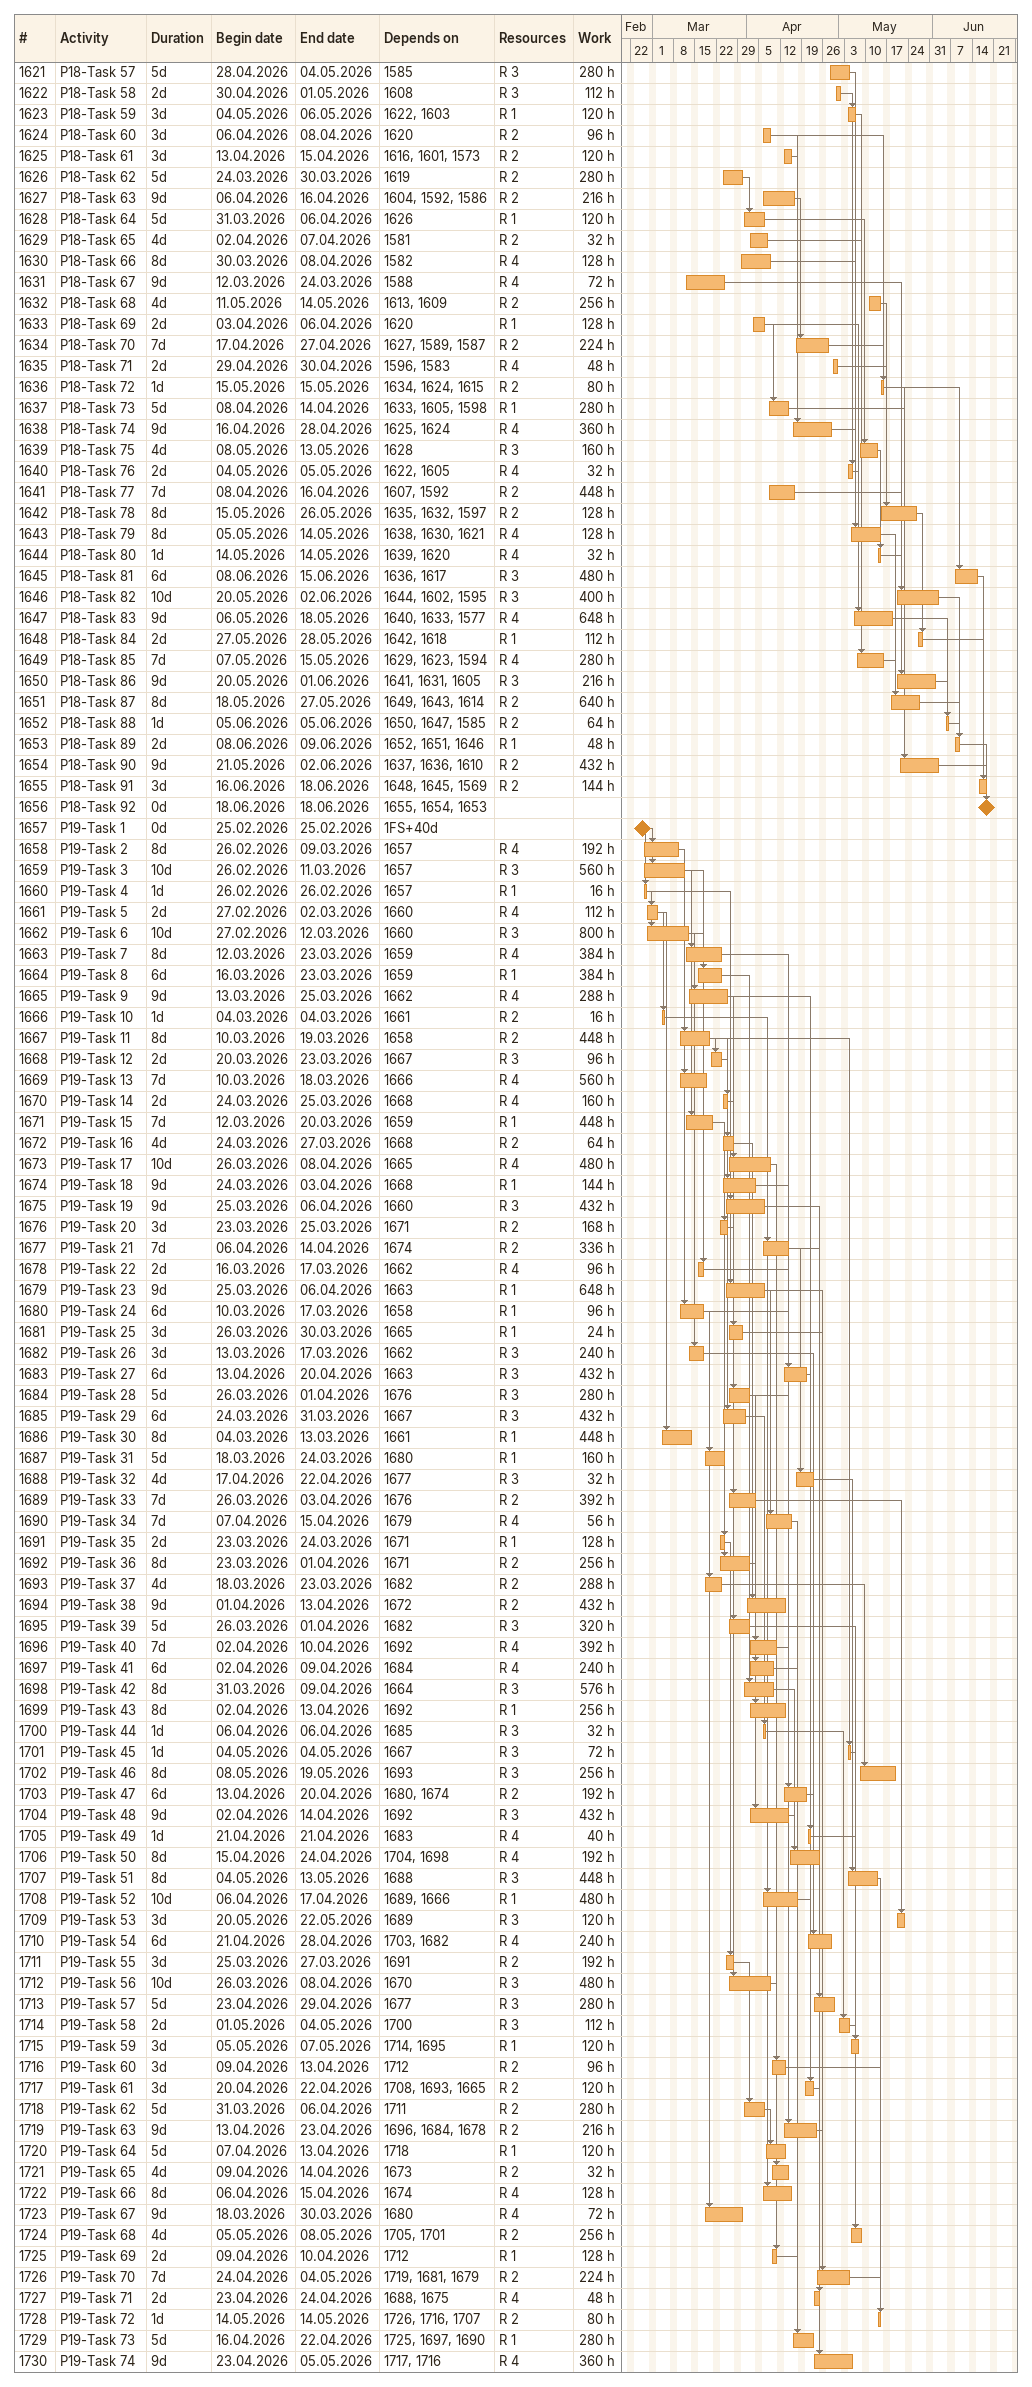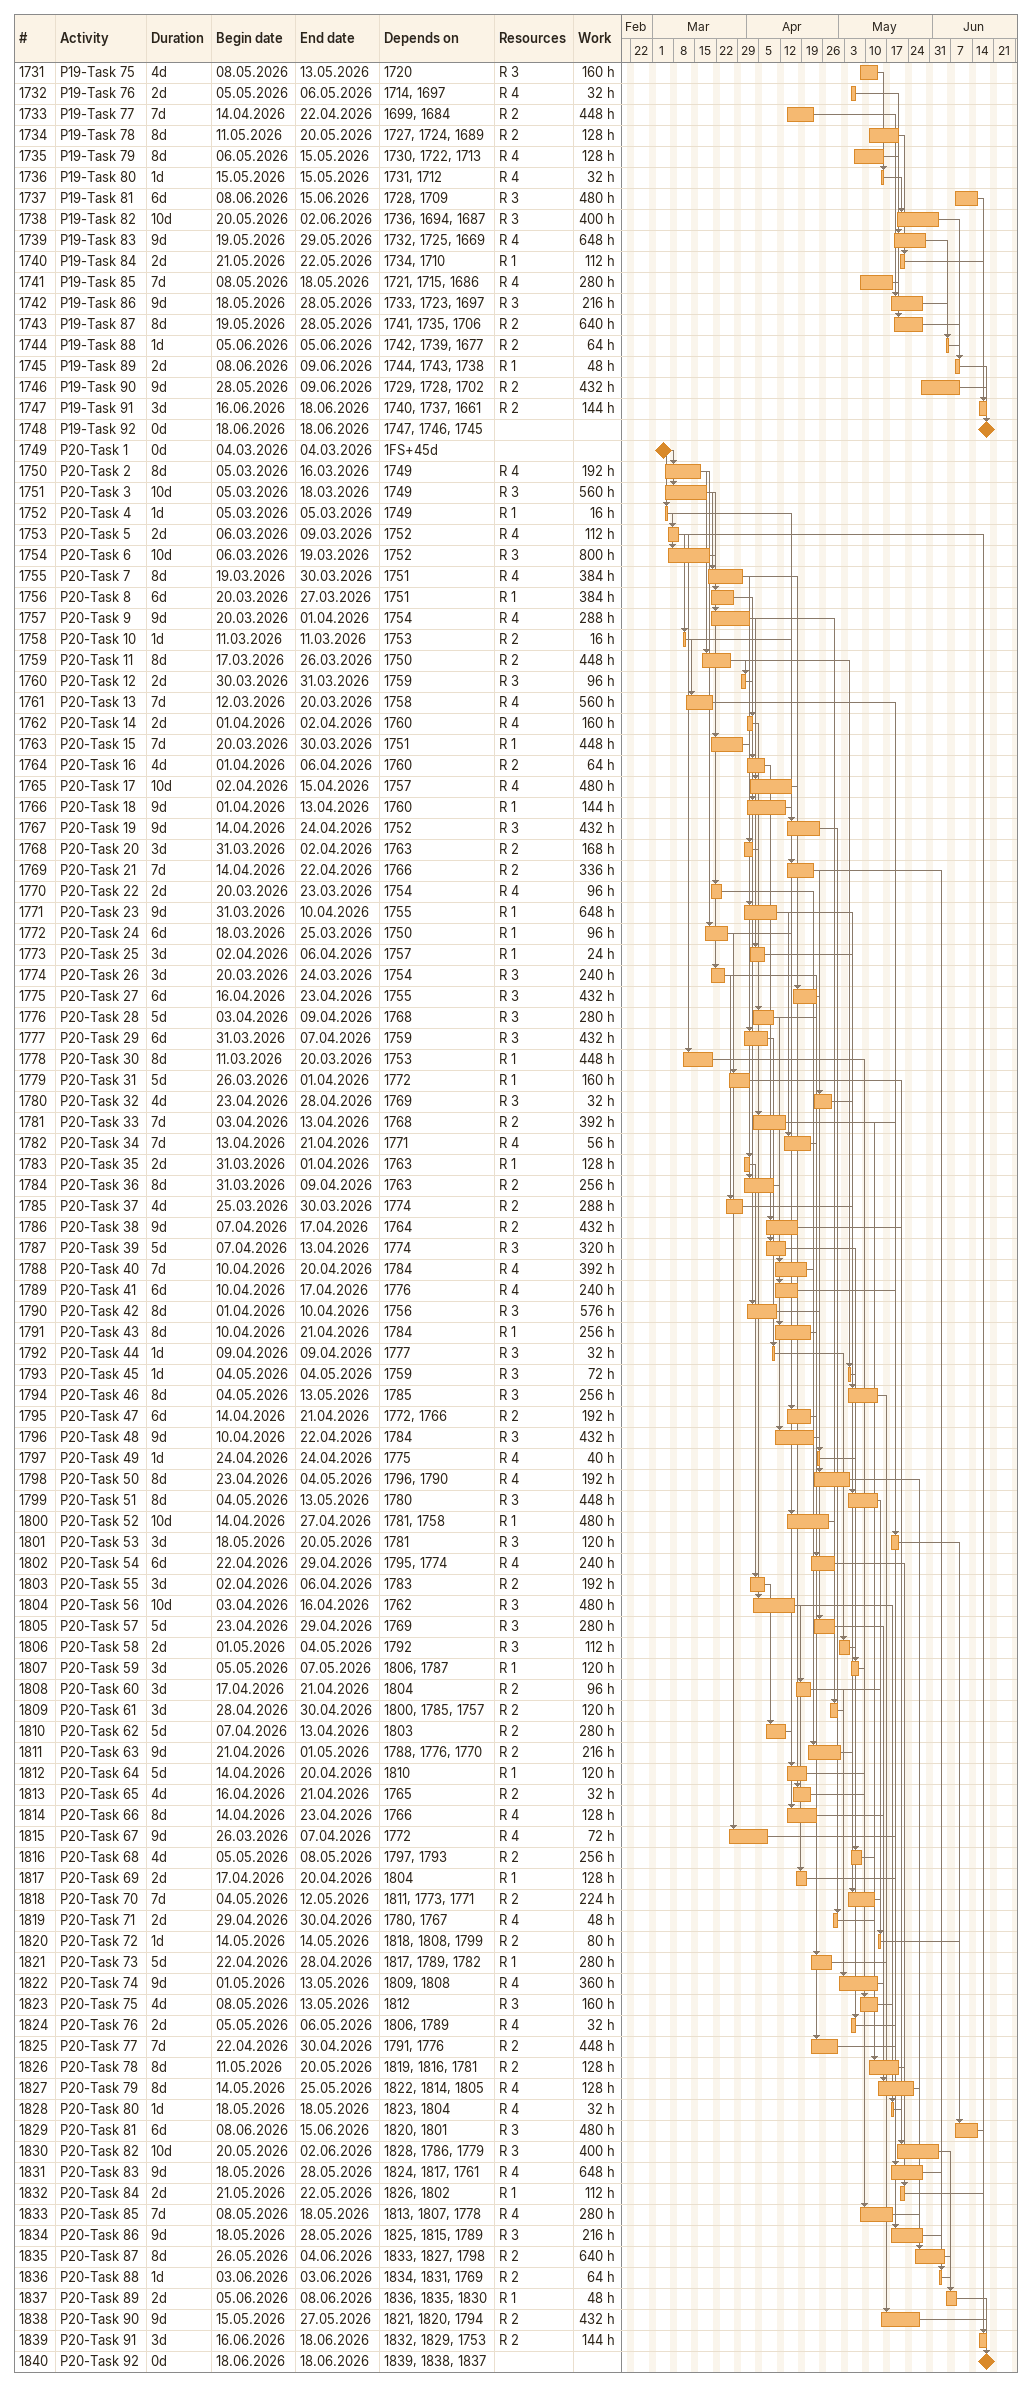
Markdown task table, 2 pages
| ID | Task | Duration | Start | Finish | Predecessors | Resources | Work (h) |
|---|---|---|---|---|---|---|---|
| 1621 | P18-Task 57 | 5d | 2026-04-28 | 2026-05-04 | 1585 | R 3 | 280 |
| 1622 | P18-Task 58 | 2d | 2026-04-30 | 2026-05-01 | 1608 | R 3 | 112 |
| 1623 | P18-Task 59 | 3d | 2026-05-04 | 2026-05-06 | 1622, 1603 | R 1 | 120 |
| 1624 | P18-Task 60 | 3d | 2026-04-06 | 2026-04-08 | 1620 | R 2 | 96 |
| 1625 | P18-Task 61 | 3d | 2026-04-13 | 2026-04-15 | 1616, 1601, 1573 | R 2 | 120 |
| 1626 | P18-Task 62 | 5d | 2026-03-24 | 2026-03-30 | 1619 | R 2 | 280 |
| 1627 | P18-Task 63 | 9d | 2026-04-06 | 2026-04-16 | 1604, 1592, 1586 | R 2 | 216 |
| 1628 | P18-Task 64 | 5d | 2026-03-31 | 2026-04-06 | 1626 | R 1 | 120 |
| 1629 | P18-Task 65 | 4d | 2026-04-02 | 2026-04-07 | 1581 | R 2 | 32 |
| 1630 | P18-Task 66 | 8d | 2026-03-30 | 2026-04-08 | 1582 | R 4 | 128 |
| 1631 | P18-Task 67 | 9d | 2026-03-12 | 2026-03-24 | 1588 | R 4 | 72 |
| 1632 | P18-Task 68 | 4d | 2026-05-11 | 2026-05-14 | 1613, 1609 | R 2 | 256 |
| 1633 | P18-Task 69 | 2d | 2026-04-03 | 2026-04-06 | 1620 | R 1 | 128 |
| 1634 | P18-Task 70 | 7d | 2026-04-17 | 2026-04-27 | 1627, 1589, 1587 | R 2 | 224 |
| 1635 | P18-Task 71 | 2d | 2026-04-29 | 2026-04-30 | 1596, 1583 | R 4 | 48 |
| 1636 | P18-Task 72 | 1d | 2026-05-15 | 2026-05-15 | 1634, 1624, 1615 | R 2 | 80 |
| 1637 | P18-Task 73 | 5d | 2026-04-08 | 2026-04-14 | 1633, 1605, 1598 | R 1 | 280 |
| 1638 | P18-Task 74 | 9d | 2026-04-16 | 2026-04-28 | 1625, 1624 | R 4 | 360 |
| 1639 | P18-Task 75 | 4d | 2026-05-08 | 2026-05-13 | 1628 | R 3 | 160 |
| 1640 | P18-Task 76 | 2d | 2026-05-04 | 2026-05-05 | 1622, 1605 | R 4 | 32 |
| 1641 | P18-Task 77 | 7d | 2026-04-08 | 2026-04-16 | 1607, 1592 | R 2 | 448 |
| 1642 | P18-Task 78 | 8d | 2026-05-15 | 2026-05-26 | 1635, 1632, 1597 | R 2 | 128 |
| 1643 | P18-Task 79 | 8d | 2026-05-05 | 2026-05-14 | 1638, 1630, 1621 | R 4 | 128 |
| 1644 | P18-Task 80 | 1d | 2026-05-14 | 2026-05-14 | 1639, 1620 | R 4 | 32 |
| 1645 | P18-Task 81 | 6d | 2026-06-08 | 2026-06-15 | 1636, 1617 | R 3 | 480 |
| 1646 | P18-Task 82 | 10d | 2026-05-20 | 2026-06-02 | 1644, 1602, 1595 | R 3 | 400 |
| 1647 | P18-Task 83 | 9d | 2026-05-06 | 2026-05-18 | 1640, 1633, 1577 | R 4 | 648 |
| 1648 | P18-Task 84 | 2d | 2026-05-27 | 2026-05-28 | 1642, 1618 | R 1 | 112 |
| 1649 | P18-Task 85 | 7d | 2026-05-07 | 2026-05-15 | 1629, 1623, 1594 | R 4 | 280 |
| 1650 | P18-Task 86 | 9d | 2026-05-20 | 2026-06-01 | 1641, 1631, 1605 | R 3 | 216 |
| 1651 | P18-Task 87 | 8d | 2026-05-18 | 2026-05-27 | 1649, 1643, 1614 | R 2 | 640 |
| 1652 | P18-Task 88 | 1d | 2026-06-05 | 2026-06-05 | 1650, 1647, 1585 | R 2 | 64 |
| 1653 | P18-Task 89 | 2d | 2026-06-08 | 2026-06-09 | 1652, 1651, 1646 | R 1 | 48 |
| 1654 | P18-Task 90 | 9d | 2026-05-21 | 2026-06-02 | 1637, 1636, 1610 | R 2 | 432 |
| 1655 | P18-Task 91 | 3d | 2026-06-16 | 2026-06-18 | 1648, 1645, 1569 | R 2 | 144 |
| 1656 | P18-Task 92 | 0d | 2026-06-18 | 2026-06-18 | 1655, 1654, 1653 |  |  |
| 1657 | P19-Task 1 | 0d | 2026-02-25 | 2026-02-25 | 1FS+40d |  |  |
| 1658 | P19-Task 2 | 8d | 2026-02-26 | 2026-03-09 | 1657 | R 4 | 192 |
| 1659 | P19-Task 3 | 10d | 2026-02-26 | 2026-03-11 | 1657 | R 3 | 560 |
| 1660 | P19-Task 4 | 1d | 2026-02-26 | 2026-02-26 | 1657 | R 1 | 16 |
| 1661 | P19-Task 5 | 2d | 2026-02-27 | 2026-03-02 | 1660 | R 4 | 112 |
| 1662 | P19-Task 6 | 10d | 2026-02-27 | 2026-03-12 | 1660 | R 3 | 800 |
| 1663 | P19-Task 7 | 8d | 2026-03-12 | 2026-03-23 | 1659 | R 4 | 384 |
| 1664 | P19-Task 8 | 6d | 2026-03-16 | 2026-03-23 | 1659 | R 1 | 384 |
| 1665 | P19-Task 9 | 9d | 2026-03-13 | 2026-03-25 | 1662 | R 4 | 288 |
| 1666 | P19-Task 10 | 1d | 2026-03-04 | 2026-03-04 | 1661 | R 2 | 16 |
| 1667 | P19-Task 11 | 8d | 2026-03-10 | 2026-03-19 | 1658 | R 2 | 448 |
| 1668 | P19-Task 12 | 2d | 2026-03-20 | 2026-03-23 | 1667 | R 3 | 96 |
| 1669 | P19-Task 13 | 7d | 2026-03-10 | 2026-03-18 | 1666 | R 4 | 560 |
| 1670 | P19-Task 14 | 2d | 2026-03-24 | 2026-03-25 | 1668 | R 4 | 160 |
| 1671 | P19-Task 15 | 7d | 2026-03-12 | 2026-03-20 | 1659 | R 1 | 448 |
| 1672 | P19-Task 16 | 4d | 2026-03-24 | 2026-03-27 | 1668 | R 2 | 64 |
| 1673 | P19-Task 17 | 10d | 2026-03-26 | 2026-04-08 | 1665 | R 4 | 480 |
| 1674 | P19-Task 18 | 9d | 2026-03-24 | 2026-04-03 | 1668 | R 1 | 144 |
| 1675 | P19-Task 19 | 9d | 2026-03-25 | 2026-04-06 | 1660 | R 3 | 432 |
| 1676 | P19-Task 20 | 3d | 2026-03-23 | 2026-03-25 | 1671 | R 2 | 168 |
| 1677 | P19-Task 21 | 7d | 2026-04-06 | 2026-04-14 | 1674 | R 2 | 336 |
| 1678 | P19-Task 22 | 2d | 2026-03-16 | 2026-03-17 | 1662 | R 4 | 96 |
| 1679 | P19-Task 23 | 9d | 2026-03-25 | 2026-04-06 | 1663 | R 1 | 648 |
| 1680 | P19-Task 24 | 6d | 2026-03-10 | 2026-03-17 | 1658 | R 1 | 96 |
| 1681 | P19-Task 25 | 3d | 2026-03-26 | 2026-03-30 | 1665 | R 1 | 24 |
| 1682 | P19-Task 26 | 3d | 2026-03-13 | 2026-03-17 | 1662 | R 3 | 240 |
| 1683 | P19-Task 27 | 6d | 2026-04-13 | 2026-04-20 | 1663 | R 3 | 432 |
| 1684 | P19-Task 28 | 5d | 2026-03-26 | 2026-04-01 | 1676 | R 3 | 280 |
| 1685 | P19-Task 29 | 6d | 2026-03-24 | 2026-03-31 | 1667 | R 3 | 432 |
| 1686 | P19-Task 30 | 8d | 2026-03-04 | 2026-03-13 | 1661 | R 1 | 448 |
| 1687 | P19-Task 31 | 5d | 2026-03-18 | 2026-03-24 | 1680 | R 1 | 160 |
| 1688 | P19-Task 32 | 4d | 2026-04-17 | 2026-04-22 | 1677 | R 3 | 32 |
| 1689 | P19-Task 33 | 7d | 2026-03-26 | 2026-04-03 | 1676 | R 2 | 392 |
| 1690 | P19-Task 34 | 7d | 2026-04-07 | 2026-04-15 | 1679 | R 4 | 56 |
| 1691 | P19-Task 35 | 2d | 2026-03-23 | 2026-03-24 | 1671 | R 1 | 128 |
| 1692 | P19-Task 36 | 8d | 2026-03-23 | 2026-04-01 | 1671 | R 2 | 256 |
| 1693 | P19-Task 37 | 4d | 2026-03-18 | 2026-03-23 | 1682 | R 2 | 288 |
| 1694 | P19-Task 38 | 9d | 2026-04-01 | 2026-04-13 | 1672 | R 2 | 432 |
| 1695 | P19-Task 39 | 5d | 2026-03-26 | 2026-04-01 | 1682 | R 3 | 320 |
| 1696 | P19-Task 40 | 7d | 2026-04-02 | 2026-04-10 | 1692 | R 4 | 392 |
| 1697 | P19-Task 41 | 6d | 2026-04-02 | 2026-04-09 | 1684 | R 4 | 240 |
| 1698 | P19-Task 42 | 8d | 2026-03-31 | 2026-04-09 | 1664 | R 3 | 576 |
| 1699 | P19-Task 43 | 8d | 2026-04-02 | 2026-04-13 | 1692 | R 1 | 256 |
| 1700 | P19-Task 44 | 1d | 2026-04-06 | 2026-04-06 | 1685 | R 3 | 32 |
| 1701 | P19-Task 45 | 1d | 2026-05-04 | 2026-05-04 | 1667 | R 3 | 72 |
| 1702 | P19-Task 46 | 8d | 2026-05-08 | 2026-05-19 | 1693 | R 3 | 256 |
| 1703 | P19-Task 47 | 6d | 2026-04-13 | 2026-04-20 | 1680, 1674 | R 2 | 192 |
| 1704 | P19-Task 48 | 9d | 2026-04-02 | 2026-04-14 | 1692 | R 3 | 432 |
| 1705 | P19-Task 49 | 1d | 2026-04-21 | 2026-04-21 | 1683 | R 4 | 40 |
| 1706 | P19-Task 50 | 8d | 2026-04-15 | 2026-04-24 | 1704, 1698 | R 4 | 192 |
| 1707 | P19-Task 51 | 8d | 2026-05-04 | 2026-05-13 | 1688 | R 3 | 448 |
| 1708 | P19-Task 52 | 10d | 2026-04-06 | 2026-04-17 | 1689, 1666 | R 1 | 480 |
| 1709 | P19-Task 53 | 3d | 2026-05-20 | 2026-05-22 | 1689 | R 3 | 120 |
| 1710 | P19-Task 54 | 6d | 2026-04-21 | 2026-04-28 | 1703, 1682 | R 4 | 240 |
| 1711 | P19-Task 55 | 3d | 2026-03-25 | 2026-03-27 | 1691 | R 2 | 192 |
| 1712 | P19-Task 56 | 10d | 2026-03-26 | 2026-04-08 | 1670 | R 3 | 480 |
| 1713 | P19-Task 57 | 5d | 2026-04-23 | 2026-04-29 | 1677 | R 3 | 280 |
| 1714 | P19-Task 58 | 2d | 2026-05-01 | 2026-05-04 | 1700 | R 3 | 112 |
| 1715 | P19-Task 59 | 3d | 2026-05-05 | 2026-05-07 | 1714, 1695 | R 1 | 120 |
| 1716 | P19-Task 60 | 3d | 2026-04-09 | 2026-04-13 | 1712 | R 2 | 96 |
| 1717 | P19-Task 61 | 3d | 2026-04-20 | 2026-04-22 | 1708, 1693, 1665 | R 2 | 120 |
| 1718 | P19-Task 62 | 5d | 2026-03-31 | 2026-04-06 | 1711 | R 2 | 280 |
| 1719 | P19-Task 63 | 9d | 2026-04-13 | 2026-04-23 | 1696, 1684, 1678 | R 2 | 216 |
| 1720 | P19-Task 64 | 5d | 2026-04-07 | 2026-04-13 | 1718 | R 1 | 120 |
| 1721 | P19-Task 65 | 4d | 2026-04-09 | 2026-04-14 | 1673 | R 2 | 32 |
| 1722 | P19-Task 66 | 8d | 2026-04-06 | 2026-04-15 | 1674 | R 4 | 128 |
| 1723 | P19-Task 67 | 9d | 2026-03-18 | 2026-03-30 | 1680 | R 4 | 72 |
| 1724 | P19-Task 68 | 4d | 2026-05-05 | 2026-05-08 | 1705, 1701 | R 2 | 256 |
| 1725 | P19-Task 69 | 2d | 2026-04-09 | 2026-04-10 | 1712 | R 1 | 128 |
| 1726 | P19-Task 70 | 7d | 2026-04-24 | 2026-05-04 | 1719, 1681, 1679 | R 2 | 224 |
| 1727 | P19-Task 71 | 2d | 2026-04-23 | 2026-04-24 | 1688, 1675 | R 4 | 48 |
| 1728 | P19-Task 72 | 1d | 2026-05-14 | 2026-05-14 | 1726, 1716, 1707 | R 2 | 80 |
| 1729 | P19-Task 73 | 5d | 2026-04-16 | 2026-04-22 | 1725, 1697, 1690 | R 1 | 280 |
| 1730 | P19-Task 74 | 9d | 2026-04-23 | 2026-05-05 | 1717, 1716 | R 4 | 360 |
| 1731 | P19-Task 75 | 4d | 2026-05-08 | 2026-05-13 | 1720 | R 3 | 160 |
| 1732 | P19-Task 76 | 2d | 2026-05-05 | 2026-05-06 | 1714, 1697 | R 4 | 32 |
| 1733 | P19-Task 77 | 7d | 2026-04-14 | 2026-04-22 | 1699, 1684 | R 2 | 448 |
| 1734 | P19-Task 78 | 8d | 2026-05-11 | 2026-05-20 | 1727, 1724, 1689 | R 2 | 128 |
| 1735 | P19-Task 79 | 8d | 2026-05-06 | 2026-05-15 | 1730, 1722, 1713 | R 4 | 128 |
| 1736 | P19-Task 80 | 1d | 2026-05-15 | 2026-05-15 | 1731, 1712 | R 4 | 32 |
| 1737 | P19-Task 81 | 6d | 2026-06-08 | 2026-06-15 | 1728, 1709 | R 3 | 480 |
| 1738 | P19-Task 82 | 10d | 2026-05-20 | 2026-06-02 | 1736, 1694, 1687 | R 3 | 400 |
| 1739 | P19-Task 83 | 9d | 2026-05-19 | 2026-05-29 | 1732, 1725, 1669 | R 4 | 648 |
| 1740 | P19-Task 84 | 2d | 2026-05-21 | 2026-05-22 | 1734, 1710 | R 1 | 112 |
| 1741 | P19-Task 85 | 7d | 2026-05-08 | 2026-05-18 | 1721, 1715, 1686 | R 4 | 280 |
| 1742 | P19-Task 86 | 9d | 2026-05-18 | 2026-05-28 | 1733, 1723, 1697 | R 3 | 216 |
| 1743 | P19-Task 87 | 8d | 2026-05-19 | 2026-05-28 | 1741, 1735, 1706 | R 2 | 640 |
| 1744 | P19-Task 88 | 1d | 2026-06-05 | 2026-06-05 | 1742, 1739, 1677 | R 2 | 64 |
| 1745 | P19-Task 89 | 2d | 2026-06-08 | 2026-06-09 | 1744, 1743, 1738 | R 1 | 48 |
| 1746 | P19-Task 90 | 9d | 2026-05-28 | 2026-06-09 | 1729, 1728, 1702 | R 2 | 432 |
| 1747 | P19-Task 91 | 3d | 2026-06-16 | 2026-06-18 | 1740, 1737, 1661 | R 2 | 144 |
| 1748 | P19-Task 92 | 0d | 2026-06-18 | 2026-06-18 | 1747, 1746, 1745 |  |  |
| 1749 | P20-Task 1 | 0d | 2026-03-04 | 2026-03-04 | 1FS+45d |  |  |
| 1750 | P20-Task 2 | 8d | 2026-03-05 | 2026-03-16 | 1749 | R 4 | 192 |
| 1751 | P20-Task 3 | 10d | 2026-03-05 | 2026-03-18 | 1749 | R 3 | 560 |
| 1752 | P20-Task 4 | 1d | 2026-03-05 | 2026-03-05 | 1749 | R 1 | 16 |
| 1753 | P20-Task 5 | 2d | 2026-03-06 | 2026-03-09 | 1752 | R 4 | 112 |
| 1754 | P20-Task 6 | 10d | 2026-03-06 | 2026-03-19 | 1752 | R 3 | 800 |
| 1755 | P20-Task 7 | 8d | 2026-03-19 | 2026-03-30 | 1751 | R 4 | 384 |
| 1756 | P20-Task 8 | 6d | 2026-03-20 | 2026-03-27 | 1751 | R 1 | 384 |
| 1757 | P20-Task 9 | 9d | 2026-03-20 | 2026-04-01 | 1754 | R 4 | 288 |
| 1758 | P20-Task 10 | 1d | 2026-03-11 | 2026-03-11 | 1753 | R 2 | 16 |
| 1759 | P20-Task 11 | 8d | 2026-03-17 | 2026-03-26 | 1750 | R 2 | 448 |
| 1760 | P20-Task 12 | 2d | 2026-03-30 | 2026-03-31 | 1759 | R 3 | 96 |
| 1761 | P20-Task 13 | 7d | 2026-03-12 | 2026-03-20 | 1758 | R 4 | 560 |
| 1762 | P20-Task 14 | 2d | 2026-04-01 | 2026-04-02 | 1760 | R 4 | 160 |
| 1763 | P20-Task 15 | 7d | 2026-03-20 | 2026-03-30 | 1751 | R 1 | 448 |
| 1764 | P20-Task 16 | 4d | 2026-04-01 | 2026-04-06 | 1760 | R 2 | 64 |
| 1765 | P20-Task 17 | 10d | 2026-04-02 | 2026-04-15 | 1757 | R 4 | 480 |
| 1766 | P20-Task 18 | 9d | 2026-04-01 | 2026-04-13 | 1760 | R 1 | 144 |
| 1767 | P20-Task 19 | 9d | 2026-04-14 | 2026-04-24 | 1752 | R 3 | 432 |
| 1768 | P20-Task 20 | 3d | 2026-03-31 | 2026-04-02 | 1763 | R 2 | 168 |
| 1769 | P20-Task 21 | 7d | 2026-04-14 | 2026-04-22 | 1766 | R 2 | 336 |
| 1770 | P20-Task 22 | 2d | 2026-03-20 | 2026-03-23 | 1754 | R 4 | 96 |
| 1771 | P20-Task 23 | 9d | 2026-03-31 | 2026-04-10 | 1755 | R 1 | 648 |
| 1772 | P20-Task 24 | 6d | 2026-03-18 | 2026-03-25 | 1750 | R 1 | 96 |
| 1773 | P20-Task 25 | 3d | 2026-04-02 | 2026-04-06 | 1757 | R 1 | 24 |
| 1774 | P20-Task 26 | 3d | 2026-03-20 | 2026-03-24 | 1754 | R 3 | 240 |
| 1775 | P20-Task 27 | 6d | 2026-04-16 | 2026-04-23 | 1755 | R 3 | 432 |
| 1776 | P20-Task 28 | 5d | 2026-04-03 | 2026-04-09 | 1768 | R 3 | 280 |
| 1777 | P20-Task 29 | 6d | 2026-03-31 | 2026-04-07 | 1759 | R 3 | 432 |
| 1778 | P20-Task 30 | 8d | 2026-03-11 | 2026-03-20 | 1753 | R 1 | 448 |
| 1779 | P20-Task 31 | 5d | 2026-03-26 | 2026-04-01 | 1772 | R 1 | 160 |
| 1780 | P20-Task 32 | 4d | 2026-04-23 | 2026-04-28 | 1769 | R 3 | 32 |
| 1781 | P20-Task 33 | 7d | 2026-04-03 | 2026-04-13 | 1768 | R 2 | 392 |
| 1782 | P20-Task 34 | 7d | 2026-04-13 | 2026-04-21 | 1771 | R 4 | 56 |
| 1783 | P20-Task 35 | 2d | 2026-03-31 | 2026-04-01 | 1763 | R 1 | 128 |
| 1784 | P20-Task 36 | 8d | 2026-03-31 | 2026-04-09 | 1763 | R 2 | 256 |
| 1785 | P20-Task 37 | 4d | 2026-03-25 | 2026-03-30 | 1774 | R 2 | 288 |
| 1786 | P20-Task 38 | 9d | 2026-04-07 | 2026-04-17 | 1764 | R 2 | 432 |
| 1787 | P20-Task 39 | 5d | 2026-04-07 | 2026-04-13 | 1774 | R 3 | 320 |
| 1788 | P20-Task 40 | 7d | 2026-04-10 | 2026-04-20 | 1784 | R 4 | 392 |
| 1789 | P20-Task 41 | 6d | 2026-04-10 | 2026-04-17 | 1776 | R 4 | 240 |
| 1790 | P20-Task 42 | 8d | 2026-04-01 | 2026-04-10 | 1756 | R 3 | 576 |
| 1791 | P20-Task 43 | 8d | 2026-04-10 | 2026-04-21 | 1784 | R 1 | 256 |
| 1792 | P20-Task 44 | 1d | 2026-04-09 | 2026-04-09 | 1777 | R 3 | 32 |
| 1793 | P20-Task 45 | 1d | 2026-05-04 | 2026-05-04 | 1759 | R 3 | 72 |
| 1794 | P20-Task 46 | 8d | 2026-05-04 | 2026-05-13 | 1785 | R 3 | 256 |
| 1795 | P20-Task 47 | 6d | 2026-04-14 | 2026-04-21 | 1772, 1766 | R 2 | 192 |
| 1796 | P20-Task 48 | 9d | 2026-04-10 | 2026-04-22 | 1784 | R 3 | 432 |
| 1797 | P20-Task 49 | 1d | 2026-04-24 | 2026-04-24 | 1775 | R 4 | 40 |
| 1798 | P20-Task 50 | 8d | 2026-04-23 | 2026-05-04 | 1796, 1790 | R 4 | 192 |
| 1799 | P20-Task 51 | 8d | 2026-05-04 | 2026-05-13 | 1780 | R 3 | 448 |
| 1800 | P20-Task 52 | 10d | 2026-04-14 | 2026-04-27 | 1781, 1758 | R 1 | 480 |
| 1801 | P20-Task 53 | 3d | 2026-05-18 | 2026-05-20 | 1781 | R 3 | 120 |
| 1802 | P20-Task 54 | 6d | 2026-04-22 | 2026-04-29 | 1795, 1774 | R 4 | 240 |
| 1803 | P20-Task 55 | 3d | 2026-04-02 | 2026-04-06 | 1783 | R 2 | 192 |
| 1804 | P20-Task 56 | 10d | 2026-04-03 | 2026-04-16 | 1762 | R 3 | 480 |
| 1805 | P20-Task 57 | 5d | 2026-04-23 | 2026-04-29 | 1769 | R 3 | 280 |
| 1806 | P20-Task 58 | 2d | 2026-05-01 | 2026-05-04 | 1792 | R 3 | 112 |
| 1807 | P20-Task 59 | 3d | 2026-05-05 | 2026-05-07 | 1806, 1787 | R 1 | 120 |
| 1808 | P20-Task 60 | 3d | 2026-04-17 | 2026-04-21 | 1804 | R 2 | 96 |
| 1809 | P20-Task 61 | 3d | 2026-04-28 | 2026-04-30 | 1800, 1785, 1757 | R 2 | 120 |
| 1810 | P20-Task 62 | 5d | 2026-04-07 | 2026-04-13 | 1803 | R 2 | 280 |
| 1811 | P20-Task 63 | 9d | 2026-04-21 | 2026-05-01 | 1788, 1776, 1770 | R 2 | 216 |
| 1812 | P20-Task 64 | 5d | 2026-04-14 | 2026-04-20 | 1810 | R 1 | 120 |
| 1813 | P20-Task 65 | 4d | 2026-04-16 | 2026-04-21 | 1765 | R 2 | 32 |
| 1814 | P20-Task 66 | 8d | 2026-04-14 | 2026-04-23 | 1766 | R 4 | 128 |
| 1815 | P20-Task 67 | 9d | 2026-03-26 | 2026-04-07 | 1772 | R 4 | 72 |
| 1816 | P20-Task 68 | 4d | 2026-05-05 | 2026-05-08 | 1797, 1793 | R 2 | 256 |
| 1817 | P20-Task 69 | 2d | 2026-04-17 | 2026-04-20 | 1804 | R 1 | 128 |
| 1818 | P20-Task 70 | 7d | 2026-05-04 | 2026-05-12 | 1811, 1773, 1771 | R 2 | 224 |
| 1819 | P20-Task 71 | 2d | 2026-04-29 | 2026-04-30 | 1780, 1767 | R 4 | 48 |
| 1820 | P20-Task 72 | 1d | 2026-05-14 | 2026-05-14 | 1818, 1808, 1799 | R 2 | 80 |
| 1821 | P20-Task 73 | 5d | 2026-04-22 | 2026-04-28 | 1817, 1789, 1782 | R 1 | 280 |
| 1822 | P20-Task 74 | 9d | 2026-05-01 | 2026-05-13 | 1809, 1808 | R 4 | 360 |
| 1823 | P20-Task 75 | 4d | 2026-05-08 | 2026-05-13 | 1812 | R 3 | 160 |
| 1824 | P20-Task 76 | 2d | 2026-05-05 | 2026-05-06 | 1806, 1789 | R 4 | 32 |
| 1825 | P20-Task 77 | 7d | 2026-04-22 | 2026-04-30 | 1791, 1776 | R 2 | 448 |
| 1826 | P20-Task 78 | 8d | 2026-05-11 | 2026-05-20 | 1819, 1816, 1781 | R 2 | 128 |
| 1827 | P20-Task 79 | 8d | 2026-05-14 | 2026-05-25 | 1822, 1814, 1805 | R 4 | 128 |
| 1828 | P20-Task 80 | 1d | 2026-05-18 | 2026-05-18 | 1823, 1804 | R 4 | 32 |
| 1829 | P20-Task 81 | 6d | 2026-06-08 | 2026-06-15 | 1820, 1801 | R 3 | 480 |
| 1830 | P20-Task 82 | 10d | 2026-05-20 | 2026-06-02 | 1828, 1786, 1779 | R 3 | 400 |
| 1831 | P20-Task 83 | 9d | 2026-05-18 | 2026-05-28 | 1824, 1817, 1761 | R 4 | 648 |
| 1832 | P20-Task 84 | 2d | 2026-05-21 | 2026-05-22 | 1826, 1802 | R 1 | 112 |
| 1833 | P20-Task 85 | 7d | 2026-05-08 | 2026-05-18 | 1813, 1807, 1778 | R 4 | 280 |
| 1834 | P20-Task 86 | 9d | 2026-05-18 | 2026-05-28 | 1825, 1815, 1789 | R 3 | 216 |
| 1835 | P20-Task 87 | 8d | 2026-05-26 | 2026-06-04 | 1833, 1827, 1798 | R 2 | 640 |
| 1836 | P20-Task 88 | 1d | 2026-06-03 | 2026-06-03 | 1834, 1831, 1769 | R 2 | 64 |
| 1837 | P20-Task 89 | 2d | 2026-06-05 | 2026-06-08 | 1836, 1835, 1830 | R 1 | 48 |
| 1838 | P20-Task 90 | 9d | 2026-05-15 | 2026-05-27 | 1821, 1820, 1794 | R 2 | 432 |
| 1839 | P20-Task 91 | 3d | 2026-06-16 | 2026-06-18 | 1832, 1829, 1753 | R 2 | 144 |
| 1840 | P20-Task 92 | 0d | 2026-06-18 | 2026-06-18 | 1839, 1838, 1837 |  |  |
